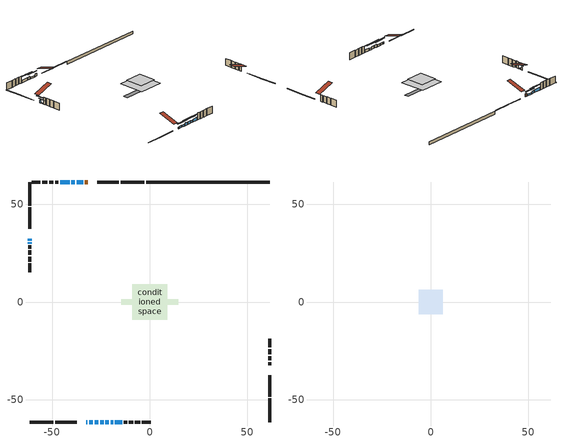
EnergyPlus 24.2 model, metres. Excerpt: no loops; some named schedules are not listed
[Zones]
conditioned space
 floor adiabatic (AdiabaticFloorConstruction): -8.99,-8.99 -8.99,8.99 8.99,8.99 8.99,-8.99 z2.82
 floor foundation (Slab1 construction): -14.53,-1.32 -14.53,1.32 14.53,1.32 14.53,-1.32 z-1.75
 wall outside (RimJoist1 construction): -2.84,61.49 -14.95,61.49 / -61.49,-61.49 -49.38,-61.49 / -61.49,61.49 -61.49,49.38 / 61.49,-61.49 61.49,-49.38 z0.38:0.68
 wall outside (RimJoist2 construction): -15.88,61.49 -26.82,61.49 / -48.45,-61.49 -37.51,-61.49 / -61.49,48.45 -61.49,37.51 / 61.49,-48.45 61.49,-37.51 z0.38:0.68
 wall outside (AdiabaticWallConstruction 1): -31.89,61.49 -33.26,61.49 z0.38:2.41
 wall outside (AdiabaticWallConstruction): -32.44,-61.49 -31.93,-61.49 / -28.24,-61.49 -26.41,-61.49 z0.38:1.6; -61.49,32.44 -61.49,31.42 / -22.73,-61.49 -20.9,-61.49 / -38.32,61.49 -40.15,61.49 / -41.08,61.49 -45.96,61.49 z0.38:2.21; -31,-61.49 -29.17,-61.49 / -19.97,-61.49 -18.75,-61.49 z0.38:1.9; -34.19,61.49 -37.39,61.49 z0.38:1.4; -61.49,30.5 -61.49,29.88 z0.38:0.89; -25.48,-61.49 -23.65,-61.49 / -17.82,-61.49 -14.16,-61.49 z0.38:2.31
 wall outside (Wall1 construction): -46.88,61.49 -48.49,61.49 / -13.23,-61.49 -11.63,-61.49 / -61.49,28.96 -61.49,27.35 / 61.49,-32.44 61.49,-30.84 z0.38:5.26
 wall outside (Wall2 construction): -49.42,61.49 -51.6,61.49 / -10.7,-61.49 -8.52,-61.49 / -61.49,26.42 -61.49,24.24 / 61.49,-29.91 61.49,-27.72 z0.38:5.26
 wall outside (Wall3 construction): -52.53,61.49 -55.12,61.49 / -7.59,-61.49 -4.99,-61.49 / -61.49,23.31 -61.49,20.72 / 61.49,-26.79 61.49,-24.2 z0.38:5.26
 wall outside (Wall4 construction): -56.05,61.49 -60.56,61.49 / -4.07,-61.49 0.45,-61.49 / -61.49,19.79 -61.49,15.28 / 61.49,-23.27 61.49,-18.76 z0.38:5.26
 wall foundation (FoundationWall1 construction): -1.91,61.49,-1.75 -1.91,61.49,0.38 55.15,61.49,0.38 55.15,61.49,0.33 61.49,61.49,0.33 61.49,61.49,-1.75
 window (WindowConstruction 10): -32.44,-61.49 -31.93,-61.49 z0.38:1.6
 window (WindowConstruction 6): -61.49,32.44 -61.49,31.42 z0.38:2.21
 window (WindowConstruction 7): -31,-61.49 -29.17,-61.49 z0.38:1.9
 window (WindowConstruction 8): -28.24,-61.49 -26.41,-61.49 z0.38:1.6
 window (WindowConstruction 9): -34.19,61.49 -37.39,61.49 z0.38:1.39
 window (WindowConstruction 11): -61.49,30.49 -61.49,29.88 z0.38:0.89
 window (WindowConstruction): -25.48,-61.49 -23.65,-61.49 z0.38:2.31
 window (WindowConstruction 1): -22.72,-61.49 -20.9,-61.49 z0.38:2.21
 window (WindowConstruction 2): -19.97,-61.49 -18.75,-61.49 z0.38:1.9
 window (WindowConstruction 3): -17.82,-61.49 -14.16,-61.49 z0.38:2.31
 window (WindowConstruction 4): -38.32,61.49 -40.15,61.49 z0.38:2.21
 window (WindowConstruction 5): -41.08,61.49 -45.96,61.49 z0.38:2.21
 door (Door): -31.89,61.49 -33.26,61.49 z0.38:2.41
 ceiling adiabatic (AdiabaticFloorConstruction): 8.99,-8.99 8.99,8.99 -8.99,8.99 -8.99,-8.99 z2.82
attic - vented
 floor to conditioned space (Floor1 construction Reversed): -6.26,-6.26 -6.26,6.26 6.26,6.26 6.26,-6.26 z5.26
 roof outside (Roof1 construction): -30.96,61.49,5.26 -30.96,49.3,9.32 -27.75,49.3,9.32 -27.75,61.49,5.26; -33.37,-61.49,5.26 -33.37,-49.3,9.32 -36.58,-49.3,9.32 -36.58,-61.49,5.26; -61.49,33.37,5.26 -49.3,33.37,9.32 -49.3,36.58,9.32 -61.49,36.58,5.26; 61.49,-33.37,5.26 49.3,-33.37,9.32 49.3,-36.58,9.32 61.49,-36.58,5.26
shading: -61.49,28.93 -61.49,34.93 -61.9,34.93 -61.9,28.93 z4.7; -26.68,-61.49 -33.49,-61.49 -33.49,-61.9 -26.68,-61.9 z4.39; -23.92,-61.49 -30.73,-61.49 -30.73,-61.9 -23.92,-61.9 z4.09; -39.88,61.49 -31.7,61.49 -31.7,61.9 -39.88,61.9 z3.89; -61.49,27.39 -61.49,32.98 -61.9,32.98 -61.9,27.39 z3.38; -21.16,-61.49 -27.97,-61.49 -27.97,-61.9 -21.16,-61.9 z4.8; -18.41,-61.49 -25.21,-61.49 -25.21,-61.9 -18.41,-61.9 z4.7; -16.26,-61.49 -22.46,-61.49 -22.46,-61.9 -16.26,-61.9 z4.39; -11.67,-61.49 -20.31,-61.49 -20.31,-61.9 -11.67,-61.9 z4.8; -42.64,61.49 -35.83,61.49 -35.83,61.9 -42.64,61.9 z4.7; -48.45,61.49 -38.59,61.49 -38.59,61.9 -48.45,61.9 z4.7
[Building]
Building 1: Terrain=Suburbs
[Site:Location]
London AP_ON: Latitude {deg}=43.03; Longitude {deg}=-81.15; Time Zone {hr}=-5; Elevation {m}=278; Keep Site Location Information=Yes
[Site:GroundTemperature:Shallow]
3.98693, 1.93205, 1.76749, 2.74264, 6.6573, 10.5537, 13.9317, 16.0716, 16.2534, 14.513, 11.2211, 7.44421
[Site:WaterMainsTemperature]
Calculation Method=Schedule; Temperature Schedule=mains temperature schedule
[Material] Roughness=Rough; Thermal Absorptance=0.9
Name | Thickness {m} | Conductivity {W/m-K} | Density {kg/m3} | Specific Heat {J/kg-K} | Solar Absorptance | Visible Absorptance
asphalt or fiberglass shingles | 0.00635 | 0.162714 | 1121.4 | 1465.45 | 0.4 | 0.4
ceiling loosefill ins | 0.169333 | 0.0480833 | 16.02 | 1046.75 | 0.7 | 0.7
ceiling stud and cavity | 0.1397 | 0.0918254 | 65.682 | 1177.47 | 0.7 | 0.7
concrete 4.0 in. | 0.1016 | 1.803125 | 2242.8 | 837.4 | 0.7 | 0.7
concrete 8.0 in. | 0.2032 | 1.803125 | 2242.8 | 837.4 | 0.7 | 0.7
door material | 0.04445 | 0.053851 | 512.64 | 1214.23 | 0.7 | 0.7
exterior vertical ins | 0.00218552 | 0.029427 | 32.04 | 1214.23 | 0.7 | 0.7
floor covering | 0.0127 | 0.0433444 | 54.468 | 1339.84 | 0.6 | 0.6
floor rigid ins; wall rigid ins | 0.512978 | 0.029427 | 32.04 | 1214.23 | 0.7 | 0.7
floor stud and cavity | 0.1397 | 1.75129 | 37.0049 | 1207.88 | 0.7 | 0.7
furniture material conditioned space 1 | 0.1524 | 0.115458 | 640.8 | 1214.23 | 0.6 | 0.6
gypsum board | 0.0127 | 0.160291 | 801 | 837.4 | 0.6 | 0.6
gypsum board 1 | 0.0127 | 0.160291 | 801 | 837.4 | 0.7 | 0.7
osb sheathing 0.5 in. | 0.0127 | 0.115458 | 512.64 | 1214.23 | 0.7 | 0.7
osb sheathing 0.75 in. | 0.01905 | 0.115458 | 512.64 | 1214.23 | 0.7 | 0.7
osb sheathing 2.0 in. | 0.0508 | 0.115458 | 512.64 | 1214.23 | 0.7 | 0.7
rim joist stud and cavity | 0.0508 | 0.0451784 | 125.044 | 1163.47 | 0.6 | 0.6
rim joist stud and cavity 1 | 0.0508 | 0.0499498 | 125.044 | 1163.47 | 0.6 | 0.6
wall stud and cavity | 0.1397 | 0.0929022 | 139.0536 | 1170.24 | 0.7 | 0.7
wall stud and cavity 1 | 0.1397 | 0.0823012 | 139.0536 | 1170.24 | 0.7 | 0.7
wall stud and cavity 2 | 0.1397 | 0.0831639 | 139.0536 | 1170.24 | 0.7 | 0.7
wall stud and cavity 3 | 0.1397 | 0.110193 | 139.0536 | 1170.24 | 0.7 | 0.7
wall stud and cavity 4 | 0.0889 | 0.380278 | 52.3479 | 1209.89 | 0.7 | 0.7
wall stud and cavity 5 | 0.0889 | 0.391764 | 83.0341 | 1211.67 | 0.7 | 0.7
wood siding | 0.0254 | 0.102417 | 544.68 | 1172.36 | 0.4 | 0.4
wood siding 1; wood siding 2; wood siding 3 | 0.0254 | 0.102417 | 544.68 | 1172.36 | 0.7 | 0.7
[WindowMaterial:SimpleGlazingSystem]
Name | U-Factor {W/m2-K} | Solar Heat Gain Coefficient
WindowMaterial | 2.89578 | 0.66
WindowMaterial 1 | 2.8867 | 0.7
WindowMaterial 2 | 2.92474 | 0.62
WindowMaterial 3 | 2.93155 | 0.64
WindowMaterial 4 | 2.87818 | 0.7
WindowMaterial 5 | 2.929848 | 0.61
WindowMaterial 6 | 2.906 | 0.64
WindowMaterial 7 | 2.95256 | 0.58
WindowMaterial 8 | 3.14959 | 0.45
WindowMaterial 9 | 3.01388 | 0.56
[Construction]
AdiabaticFloorConstruction: floor stud and cavity, floor rigid ins, osb sheathing 0.75 in., floor covering
AdiabaticWallConstruction: wood siding 2, wall rigid ins, wall stud and cavity 4, gypsum board
AdiabaticWallConstruction 1: wood siding 3, wall rigid ins, wall stud and cavity 4, gypsum board
Door: door material
Floor1 construction Reversed: gypsum board, ceiling stud and cavity, ceiling loosefill ins
FoundationWall1 construction: concrete 8.0 in., gypsum board 1
furniture construction conditioned space 1: furniture material conditioned space 1
PartitionWallConstruction: gypsum board, wall stud and cavity 5, gypsum board
RimJoist1 construction: wood siding 1, osb sheathing 2.0 in., rim joist stud and cavity
RimJoist2 construction: wood siding 1, osb sheathing 2.0 in., rim joist stud and cavity 1
Roof1 construction: asphalt or fiberglass shingles
Slab1 construction: concrete 4.0 in.
Wall1 construction: wood siding, osb sheathing 0.5 in., wall stud and cavity, gypsum board
Wall2 construction: wood siding, osb sheathing 0.5 in., wall stud and cavity 1, gypsum board
Wall3 construction: wood siding, osb sheathing 0.5 in., wall stud and cavity 2, gypsum board
Wall4 construction: wood siding, osb sheathing 0.5 in., wall stud and cavity 3, gypsum board
WindowConstruction: WindowMaterial
WindowConstruction 1; WindowConstruction 4: WindowMaterial 1
WindowConstruction 10: WindowMaterial 8
WindowConstruction 11: WindowMaterial 9
WindowConstruction 2: WindowMaterial 2
WindowConstruction 3: WindowMaterial 3
WindowConstruction 5: WindowMaterial 4
WindowConstruction 6: WindowMaterial 5
WindowConstruction 7: WindowMaterial 6
WindowConstruction 8; WindowConstruction 9: WindowMaterial 7
[Zone] Multiplier=1; Part of Total Floor Area=Yes
Name | Volume {m3}
attic - vented | 103.413
conditioned space | 765.9
[Space]
Name | Zone | Volume {m3}
attic - vented 1 | attic - vented | 103.413
conditioned space 1 | conditioned space | 765.9
[ZoneInfiltration:EffectiveLeakageArea]
infil attic - vented 1: Zone or Space=attic - vented 1; Schedule=Always On Discrete; Effective Air Leakage Area {cm2}=6839.13; Stack Coefficient=0.000282644; Wind Coefficient=1.1359e-05
[ZoneMixing]
whole house fan mix: Zone or Space=attic - vented; Schedule=Always On Continuous; Design Flow Rate Calculation Method=Flow/Zone; Design Flow Rate {m3/s}=0; Source Zone or Space=conditioned space
[SurfaceProperty:ExposedFoundationPerimeter]
Slab1: Exposed Perimeter Calculation Method=TotalExposedPerimeter; Total Exposed Perimeter {m}=63.399
[InternalMass] Zone or ZoneList=conditioned space; Space or SpaceList=conditioned space 1
Name | Construction | Surface Area {m2}
furniture mass conditioned space 1 | furniture construction conditioned space 1 | 160.12
partition wall mass | PartitionWallConstruction | 400.301
[Lights]
interior lighting: Zone or ZoneList or Space or SpaceList=conditioned space 1; Schedule=interior lighting schedule; Design Level Calculation Method=LightingLevel; Lighting Level {W}=343.2; Return Air Fraction=0; Fraction Radiant=0.6; Fraction Visible=0.2; Fraction Replaceable=1
[People]
occupants: Zone or ZoneList or Space or SpaceList=conditioned space 1; Number of People Schedule=occupants schedule; Number of People Calculation Method=People; Number of People=3; Fraction Radiant=0.314171; Sensible Heat Fraction=0.56303; Activity Level Schedule=occupants activity schedule; Carbon Dioxide Generation Rate {m3/s-W}=0; Enable ASHRAE 55 Comfort Warnings=No; Mean Radiant Temperature Calculation Type=EnclosureAveraged
[ElectricEquipment] Zone or ZoneList or Space or SpaceList=conditioned space 1; Design Level Calculation Method=EquipmentLevel
Name | Schedule | Design Level {W} | Fraction Latent | Fraction Radiant | Fraction Lost
clothes dryer | clothes dryer schedule | 140.772 | 0.015 | 0.081 | 0.85
clothes washer | clothes washer schedule | 32.1985 | 0.03 | 0.162 | 0.7
cooking range | cooking range schedule | 215.147 | 0.08 | 0.432 | 0.2
dishwasher | dishwasher schedule | 66.8632 | 0.3 | 0.18 | 0.4
fridge | fridge schedule | 72.9452 | 0 | 0.6 | 0
mech vent house fan | mech vent house fan schedule | 5.38 | 0 | 0 | 1
mech vent house fan cfis | mech vent house fan cfis schedule | 0 | 0 | 0 | 0
misc plug loads | misc plug loads schedule | 494.7 | 0.045 | 0.513 | 0.1
whole house fan | Always On Discrete | 0 | 0 | 0 | 1
[OtherEquipment] Zone or ZoneList or Space or SpaceList=conditioned space 1; Design Level Calculation Method=EquipmentLevel
Name | Fuel Type | Schedule | Design Level {W} | Fraction Latent | Fraction Radiant | Fraction Lost
clothes dryer 1 | Electricity | clothes dryer schedule | 0 | 0.015 | 0.081 | 0.85
cooking range 1 | Electricity | cooking range schedule | 0 | 0.08 | 0.432 | 0.2
general water use latent | None | general water use schedule | 62.594 | 1 | 0 | 0
general water use sensible | None | general water use schedule | -61.6891 | 0 | 0.6 | 0
mech vent house fan latent load | None | Always On Discrete | 0 | 1 | 0 | 0
mech vent house fan sensible load | None | Always On Discrete | 0 | 0 | 0 | 0
water heater energy adjustment1 | NaturalGas | Always On Discrete | 0.01 | 0 | 0 | 1
[ZoneInfiltration:DesignFlowRate] Zone or ZoneList or Space or SpaceList=conditioned space 1; Schedule=Always On Discrete; Design Flow Rate Calculation Method=Flow/Zone; Design Flow Rate {m3/s}=0
infil flow; natural vent flow; whole house fan flow
[AvailabilityManager:Scheduled]
central ac and furnace airloop Availability Manager: Schedule=Always On Discrete
[Foundation:Kiva]
Foundation Kiva 1: Initial Indoor Air Temperature {C}=18; Wall Height Above Grade {m}=0.379994; Wall Depth Below Slab {m}=0.2032; Custom Block Material Name 1=exterior vertical ins; Custom Block Depth 1 {m}=2.13; Custom Block X Position 1 {m}=0.2159; Custom Block Z Position 1 {m}=0
[Foundation:Kiva:Settings]
Soil Conductivity {W/m-K}=0.849921; Soil Density {kg/m3}=1842.3; Soil Specific Heat {J/kg-K}=418.7; Ground Solar Absorptivity=0.9; Ground Thermal Absorptivity=0.9; Ground Surface Roughness {m}=0.03; Far-Field Width {m}=40; Deep-Ground Boundary Condition=ZeroFlux; Deep-Ground Depth {m}=40; Minimum Cell Dimension {m}=0.2; Maximum Cell Growth Coefficient=3; Simulation Timestep=Timestep
[Exterior:Lights]
exterior lighting: Schedule=exterior lighting schedule; Design Level {W}=75.6
[EnergyManagementSystem:GlobalVariable]
central_ac_and_furnace_airloop_Fan_RTF
infil_program_Qfan
infil_program_Qinf
natural_vent_program_Qnv
natural_vent_program_Qwhf
[EnergyManagementSystem:Sensor]
Name | Output:Variable or Output:Meter Index Key | Output:Variable or Output:Meter
airflow_gain | infil flow | Infiltration Sensible Heat Gain Energy
airflow_gain_1 | natural vent flow | Infiltration Sensible Heat Gain Energy
airflow_gain_2 | whole house fan flow | Infiltration Sensible Heat Gain Energy
airflow_loss | infil flow | Infiltration Sensible Heat Loss Energy
airflow_loss_1 | natural vent flow | Infiltration Sensible Heat Loss Energy
airflow_loss_2 | whole house fan flow | Infiltration Sensible Heat Loss Energy
clg_load_cond |  | Cooling:EnergyTransfer:Zone:CONDITIONED SPACE
clg_sp_s; clg_sp_s_1 | cooling setpoint | Schedule Value
clothes_dryer_exhaust_0_sch_s | clothes dryer exhaust 0 schedule | Schedule Value
cool_season | cooling season schedule | Schedule Value
htg_load_cond |  | Heating:EnergyTransfer:Zone:CONDITIONED SPACE
htg_sp_s; htg_sp_s_1 | heating setpoint | Schedule Value
ig_ee_conv | clothes dryer | Electric Equipment Convective Heating Energy
ig_ee_conv_2 | cooking range | Electric Equipment Convective Heating Energy
ig_ee_conv_4 | fridge | Electric Equipment Convective Heating Energy
ig_ee_conv_5 | misc plug loads | Electric Equipment Convective Heating Energy
ig_ee_conv_6 | whole house fan | Electric Equipment Convective Heating Energy
ig_ee_rad | clothes dryer | Electric Equipment Radiant Heating Energy
ig_ee_rad_2 | cooking range | Electric Equipment Radiant Heating Energy
ig_ee_rad_4 | fridge | Electric Equipment Radiant Heating Energy
ig_ee_rad_5 | misc plug loads | Electric Equipment Radiant Heating Energy
ig_ee_rad_6 | whole house fan | Electric Equipment Radiant Heating Energy
ig_lgt_conv | interior lighting | Lights Convective Heating Energy
ig_lgt_rad | interior lighting | Lights Radiant Heating Energy
ig_lgt_vis | interior lighting | Lights Visible Radiation Heating Energy
ig_oe_conv | clothes dryer 1 | Other Equipment Convective Heating Energy
ig_oe_conv_1 | cooking range 1 | Other Equipment Convective Heating Energy
ig_oe_conv_2 | general water use latent | Other Equipment Convective Heating Energy
ig_oe_conv_3 | general water use sensible | Other Equipment Convective Heating Energy
ig_oe_conv_4 | water heater energy adjustment1 | Other Equipment Convective Heating Energy
ig_oe_rad | clothes dryer 1 | Other Equipment Radiant Heating Energy
ig_oe_rad_1 | cooking range 1 | Other Equipment Radiant Heating Energy
ig_oe_rad_2 | general water use latent | Other Equipment Radiant Heating Energy
ig_oe_rad_3 | general water use sensible | Other Equipment Radiant Heating Energy
ig_oe_rad_4 | water heater energy adjustment1 | Other Equipment Radiant Heating Energy
ig_ppl_conv | occupants | People Convective Heating Energy
ig_ppl_rad | occupants | People Radiant Heating Energy
im_conv | furniture mass conditioned space 1 | Surface Inside Face Convection Heat Gain Energy
im_conv_1 | partition wall mass | Surface Inside Face Convection Heat Gain Energy
im_ig | furniture mass conditioned space 1 | Surface Inside Face Internal Gains Radiation Heat Gain Energy
im_ig_1 | partition wall mass | Surface Inside Face Internal Gains Radiation Heat Gain Energy
im_lgt | furniture mass conditioned space 1 | Surface Inside Face Lights Radiation Heat Gain Energy
im_lgt_1 | partition wall mass | Surface Inside Face Lights Radiation Heat Gain Energy
im_sol | furniture mass conditioned space 1 | Surface Inside Face Solar Radiation Heat Gain Energy
im_sol_1 | partition wall mass | Surface Inside Face Solar Radiation Heat Gain Energy
im_surf | furniture mass conditioned space 1 | Surface Inside Face Net Surface Thermal Radiation Heat Gain Energy
im_surf_1 | partition wall mass | Surface Inside Face Net Surface Thermal Radiation Heat Gain Energy
mv_conv | mech vent house fan | Electric Equipment Convective Heating Energy
mv_conv_1 | mech vent house fan cfis | Electric Equipment Convective Heating Energy
mv_conv_2 | mech vent house fan latent load | Other Equipment Convective Heating Energy
mv_conv_3 | mech vent house fan sensible load | Other Equipment Convective Heating Energy
mv_rad | mech vent house fan | Electric Equipment Radiant Heating Energy
mv_rad_1 | mech vent house fan cfis | Electric Equipment Radiant Heating Energy
mv_rad_2 | mech vent house fan latent load | Other Equipment Radiant Heating Energy
mv_rad_3 | mech vent house fan sensible load | Other Equipment Radiant Heating Energy
natural_vent_s | natural vent schedule | Schedule Value
out_pb_s |  | Site Outdoor Air Barometric Pressure
out_wt_s |  | Site Outdoor Air Humidity Ratio
site_vw_s |  | Site Wind Speed
ss_back_out | Window1 | Surface Window Shortwave from Zone Back Out Window Heat Transfer Rate
ss_back_out_1 | Window10 | Surface Window Shortwave from Zone Back Out Window Heat Transfer Rate
ss_back_out_10 | Window7 | Surface Window Shortwave from Zone Back Out Window Heat Transfer Rate
ss_back_out_11 | Window8 | Surface Window Shortwave from Zone Back Out Window Heat Transfer Rate
ss_back_out_2 | Window11 | Surface Window Shortwave from Zone Back Out Window Heat Transfer Rate
ss_back_out_3 | Window12 | Surface Window Shortwave from Zone Back Out Window Heat Transfer Rate
ss_back_out_4 | Window14 | Surface Window Shortwave from Zone Back Out Window Heat Transfer Rate
ss_back_out_5 | Window17 | Surface Window Shortwave from Zone Back Out Window Heat Transfer Rate
ss_back_out_6 | Window3 | Surface Window Shortwave from Zone Back Out Window Heat Transfer Rate
ss_back_out_7 | Window4 | Surface Window Shortwave from Zone Back Out Window Heat Transfer Rate
ss_back_out_8 | Window5 | Surface Window Shortwave from Zone Back Out Window Heat Transfer Rate
ss_back_out_9 | Window6 | Surface Window Shortwave from Zone Back Out Window Heat Transfer Rate
ss_conv | Door1 | Surface Inside Face Convection Heat Gain Energy
ss_conv_1 | Window1 | Surface Inside Face Convection Heat Gain Energy
ss_conv_10 | Window6 | Surface Inside Face Convection Heat Gain Energy
ss_conv_11 | Window7 | Surface Inside Face Convection Heat Gain Energy
ss_conv_12 | Window8 | Surface Inside Face Convection Heat Gain Energy
ss_conv_2 | Window10 | Surface Inside Face Convection Heat Gain Energy
ss_conv_3 | Window11 | Surface Inside Face Convection Heat Gain Energy
ss_conv_4 | Window12 | Surface Inside Face Convection Heat Gain Energy
ss_conv_5 | Window14 | Surface Inside Face Convection Heat Gain Energy
ss_conv_6 | Window17 | Surface Inside Face Convection Heat Gain Energy
ss_conv_7 | Window3 | Surface Inside Face Convection Heat Gain Energy
ss_conv_8 | Window4 | Surface Inside Face Convection Heat Gain Energy
ss_conv_9 | Window5 | Surface Inside Face Convection Heat Gain Energy
ss_ig | Door1 | Surface Inside Face Internal Gains Radiation Heat Gain Energy
ss_ig_1 | Window1 | Surface Inside Face Internal Gains Radiation Heat Gain Energy
ss_ig_10 | Window6 | Surface Inside Face Internal Gains Radiation Heat Gain Energy
ss_ig_11 | Window7 | Surface Inside Face Internal Gains Radiation Heat Gain Energy
ss_ig_12 | Window8 | Surface Inside Face Internal Gains Radiation Heat Gain Energy
ss_ig_2 | Window10 | Surface Inside Face Internal Gains Radiation Heat Gain Energy
ss_ig_3 | Window11 | Surface Inside Face Internal Gains Radiation Heat Gain Energy
ss_ig_4 | Window12 | Surface Inside Face Internal Gains Radiation Heat Gain Energy
ss_ig_5 | Window14 | Surface Inside Face Internal Gains Radiation Heat Gain Energy
ss_ig_6 | Window17 | Surface Inside Face Internal Gains Radiation Heat Gain Energy
ss_ig_7 | Window3 | Surface Inside Face Internal Gains Radiation Heat Gain Energy
ss_ig_8 | Window4 | Surface Inside Face Internal Gains Radiation Heat Gain Energy
ss_ig_9 | Window5 | Surface Inside Face Internal Gains Radiation Heat Gain Energy
ss_lgt | Door1 | Surface Inside Face Lights Radiation Heat Gain Energy
ss_sol | Door1 | Surface Inside Face Solar Radiation Heat Gain Energy
ss_surf | Door1 | Surface Inside Face Net Surface Thermal Radiation Heat Gain Energy
ss_surf_1 | Window1 | Surface Inside Face Net Surface Thermal Radiation Heat Gain Energy
ss_surf_10 | Window6 | Surface Inside Face Net Surface Thermal Radiation Heat Gain Energy
ss_surf_11 | Window7 | Surface Inside Face Net Surface Thermal Radiation Heat Gain Energy
ss_surf_12 | Window8 | Surface Inside Face Net Surface Thermal Radiation Heat Gain Energy
ss_surf_2 | Window10 | Surface Inside Face Net Surface Thermal Radiation Heat Gain Energy
ss_surf_3 | Window11 | Surface Inside Face Net Surface Thermal Radiation Heat Gain Energy
ss_surf_4 | Window12 | Surface Inside Face Net Surface Thermal Radiation Heat Gain Energy
ss_surf_5 | Window14 | Surface Inside Face Net Surface Thermal Radiation Heat Gain Energy
ss_surf_6 | Window17 | Surface Inside Face Net Surface Thermal Radiation Heat Gain Energy
ss_surf_7 | Window3 | Surface Inside Face Net Surface Thermal Radiation Heat Gain Energy
ss_surf_8 | Window4 | Surface Inside Face Net Surface Thermal Radiation Heat Gain Energy
ss_surf_9 | Window5 | Surface Inside Face Net Surface Thermal Radiation Heat Gain Energy
ss_trans_in | Window1 | Surface Window Transmitted Solar Radiation Rate
ss_trans_in_1 | Window10 | Surface Window Transmitted Solar Radiation Rate
ss_trans_in_10 | Window7 | Surface Window Transmitted Solar Radiation Rate
ss_trans_in_11 | Window8 | Surface Window Transmitted Solar Radiation Rate
ss_trans_in_2 | Window11 | Surface Window Transmitted Solar Radiation Rate
ss_trans_in_3 | Window12 | Surface Window Transmitted Solar Radiation Rate
ss_trans_in_4 | Window14 | Surface Window Transmitted Solar Radiation Rate
ss_trans_in_5 | Window17 | Surface Window Transmitted Solar Radiation Rate
ss_trans_in_6 | Window3 | Surface Window Transmitted Solar Radiation Rate
ss_trans_in_7 | Window4 | Surface Window Transmitted Solar Radiation Rate
ss_trans_in_8 | Window5 | Surface Window Transmitted Solar Radiation Rate
ss_trans_in_9 | Window6 | Surface Window Transmitted Solar Radiation Rate
ss_trans_out | Window1 | Surface Inside Face Initial Transmitted Diffuse Transmitted Out Window Solar Radiation Rate
ss_trans_out_1 | Window10 | Surface Inside Face Initial Transmitted Diffuse Transmitted Out Window Solar Radiation Rate
ss_trans_out_10 | Window7 | Surface Inside Face Initial Transmitted Diffuse Transmitted Out Window Solar Radiation Rate
ss_trans_out_11 | Window8 | Surface Inside Face Initial Transmitted Diffuse Transmitted Out Window Solar Radiation Rate
ss_trans_out_2 | Window11 | Surface Inside Face Initial Transmitted Diffuse Transmitted Out Window Solar Radiation Rate
ss_trans_out_3 | Window12 | Surface Inside Face Initial Transmitted Diffuse Transmitted Out Window Solar Radiation Rate
ss_trans_out_4 | Window14 | Surface Inside Face Initial Transmitted Diffuse Transmitted Out Window Solar Radiation Rate
ss_trans_out_5 | Window17 | Surface Inside Face Initial Transmitted Diffuse Transmitted Out Window Solar Radiation Rate
ss_trans_out_6 | Window3 | Surface Inside Face Initial Transmitted Diffuse Transmitted Out Window Solar Radiation Rate
ss_trans_out_7 | Window4 | Surface Inside Face Initial Transmitted Diffuse Transmitted Out Window Solar Radiation Rate
ss_trans_out_8 | Window5 | Surface Inside Face Initial Transmitted Diffuse Transmitted Out Window Solar Radiation Rate
ss_trans_out_9 | Window6 | Surface Inside Face Initial Transmitted Diffuse Transmitted Out Window Solar Radiation Rate
s_conv | Floor1 | Surface Inside Face Convection Heat Gain Energy
s_conv_1 | FoundationWall1 | Surface Inside Face Convection Heat Gain Energy
s_conv_10 | RimJoist2:270 | Surface Inside Face Convection Heat Gain Energy
s_conv_11 | RimJoist2:90 | Surface Inside Face Convection Heat Gain Energy
s_conv_12 | Slab1 | Surface Inside Face Convection Heat Gain Energy
s_conv_13 | Wall1:0 | Surface Inside Face Convection Heat Gain Energy
s_conv_14 | Wall1:180 | Surface Inside Face Convection Heat Gain Energy
s_conv_15 | Wall1:270 | Surface Inside Face Convection Heat Gain Energy
s_conv_16 | Wall1:90 | Surface Inside Face Convection Heat Gain Energy
s_conv_17 | Wall2:0 | Surface Inside Face Convection Heat Gain Energy
s_conv_18 | Wall2:180 | Surface Inside Face Convection Heat Gain Energy
s_conv_19 | Wall2:270 | Surface Inside Face Convection Heat Gain Energy
s_conv_2 | inferred conditioned ceiling | Surface Inside Face Convection Heat Gain Energy
s_conv_20 | Wall2:90 | Surface Inside Face Convection Heat Gain Energy
